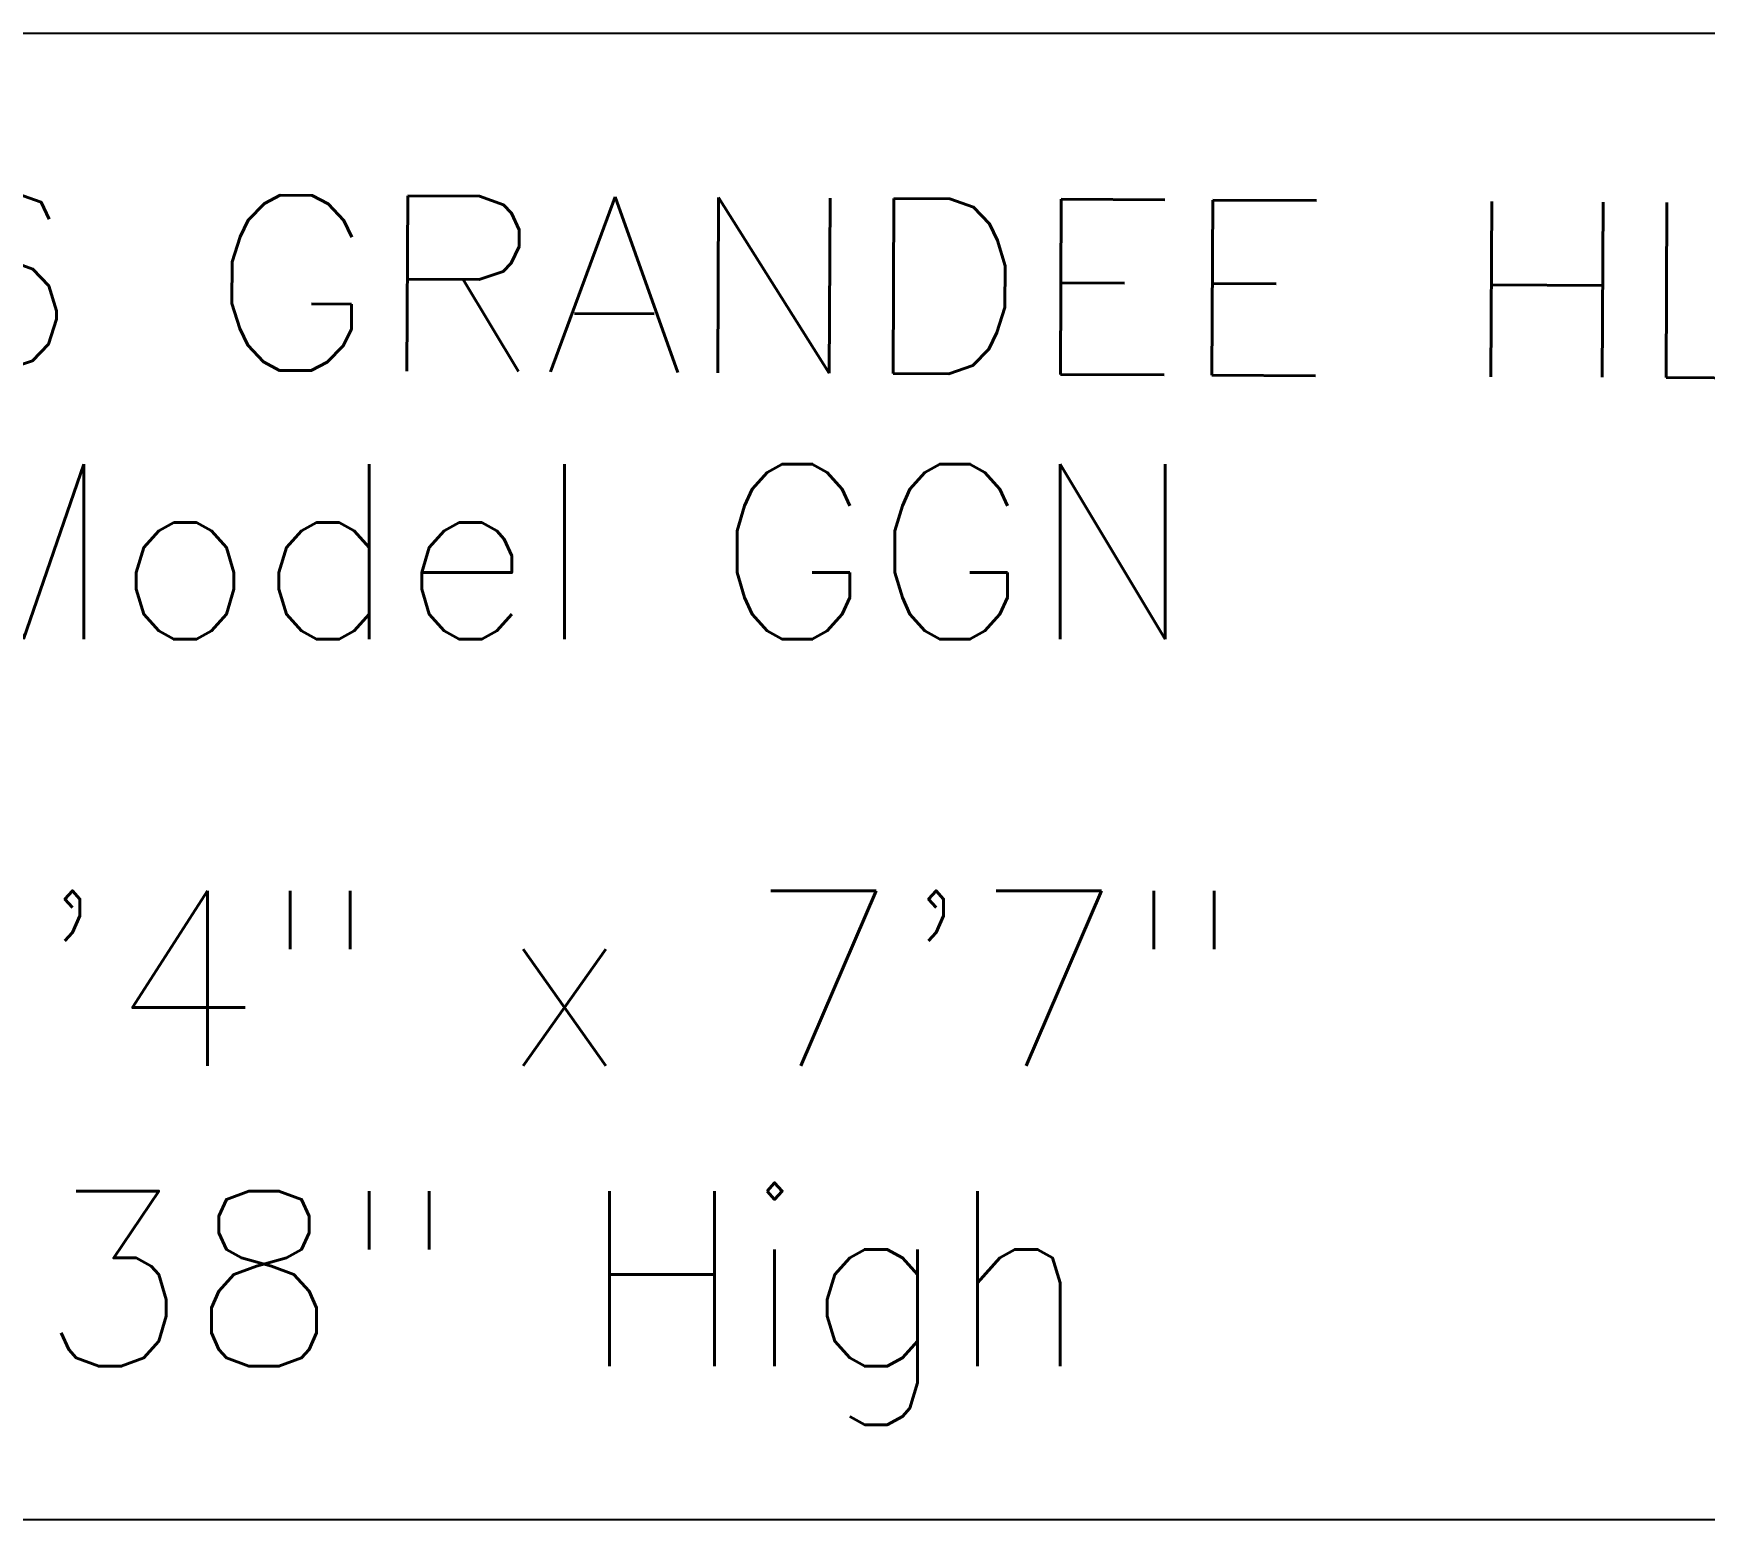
# Model space of a CAD drawing. Extents: x 400 to 501, y 484 to 634.
# Drawn here: x 440.21 to 478.36, y 600.35 to 634.28 of the extents above; entities that cross this region are included whole.
import ezdxf
from ezdxf.enums import TextEntityAlignment as Align

# ---------------------------------------------------------------- set-up
doc = ezdxf.new("R2010")
doc.units = 0
doc.header["$MEASUREMENT"] = 0
doc.layers.add('DIM', color=3, linetype='Continuous')
doc.styles.add('SIMPLEX', font='simplex')

msp = doc.modelspace()

# ---------------------------------------------------------------- linework, layer by layer
at = {"layer": 'DIM', "color": 4}
msp.add_lwpolyline([(422, 600.35), (482.666, 600.35), (482.666, 634.28), (422, 634.28)], close=True, dxfattribs=at)

# ---------------------------------------------------------------- texts
at = {"layer": 'DIM', "style": 'SIMPLEX', "width": 0.938932}
msp.add_text('2026 GRANDEE HL', height=4, rotation=359.7017, dxfattribs=at).set_placement((426.729, 626.686), (479.845, 626.41), align=Align.FIT)
at = {"layer": 'DIM', "style": 'SIMPLEX'}
for s, p in [('Model GGN', (452.333, 620.447)), ('8\'4" x 7\'7"', (452.333, 610.708)), ('38" High', (452.333, 603.85))]:
    msp.add_text(s, height=4, dxfattribs=at).set_placement(p, align=Align.CENTER)

doc.saveas('drawing.dxf')
